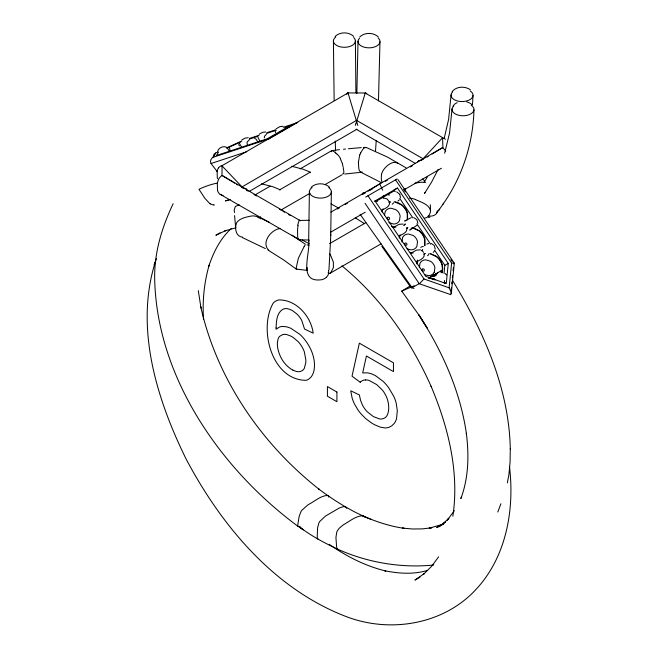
<?xml version="1.0" encoding="UTF-8"?>
<svg xmlns="http://www.w3.org/2000/svg" width="658" height="658" viewBox="0 0 658 658"><rect width="100%" height="100%" fill="white"/><g stroke="black" fill="none" stroke-linecap="round" stroke-linejoin="round"><path stroke-width="0.99" d="M309.392 191.593L308.66 241.116L308.709 239.619C310.798 252.869 297.062 283.45 321.894 279.675A11.49 8.998 11.3 0 0 326.286 277.372M331.361 191.955L330.719 235.638M358.026 41.191L356.842 93.444M379.97 41.808L378.473 100.863M383.326 196.142L383.326 195.73M394.545 189.685L394.52 190.664L375.586 201.595M510.279 449.143L510.287 448.542C508.947 388.031 483.441 331.097 452.408 280.226M510.287 448.542L510.082 461.974L508.963 474.221L507.367 482.865M260.51 218.818L260.404 216.77M365.058 203.306L419.228 283.738L450.853 294.661L451.108 291.988L449.126 287.826L423.991 278.976L367.954 195.788L365.692 197.087M328.942 270.027L330.571 240.219M330.53 241.716L330.768 234.182M362.278 194.118L362.657 193.181L364.104 192.835M279.913 190.203L279.946 189.668L310.255 172.174L310.28 172.676M383.293 197.26L383.227 198.14M451.075 94.916L448.616 119.361L444.191 138.435M472.485 104.606L473.028 95.542M473.966 109.878C473.118 143.493 462.368 176.681 442.999 204.194M437.43 210.692L436.427 213.546A11.49 7.444 22.2 0 1 433.071 215.725A11.235 7.23 21.9 0 1 428.194 216.038M452.038 108.981L449.562 133.006L444.627 153.24M376.212 140.812L375.488 151.25M306.875 270.594L307.138 267.567M331.089 151.653C331.64 149.358 334.272 151.833 335.325 152.64M382.15 212.016L382.537 209.466M399.225 237.999L399.612 235.457M399.538 237.826L399.916 235.276M416.613 263.809L417.386 260.075M416.917 263.636L417.304 261.086M217.601 151.784C217.823 147.992 223.432 145.451 226.599 147.293M229.626 147.853L229.913 150.443M451.298 293.443L454.316 263.241L398 179.609M444.018 273.407L444.824 265.347L434.551 250.106M395.187 191.659L394.043 189.965L397.498 188.032L448.271 263.414L446.256 283.565L425.833 276.368L375.052 200.986M449.126 287.826L451.61 263.027L395.573 179.84M451.059 290.803L451.355 287.801M451.758 283.804L451.956 281.805M452.359 277.799L452.556 275.801M453.058 270.8L453.354 267.806M444.273 283.244L444.569 280.497M452.86 516.259C459.498 471.959 448.197 426.927 431.056 386.221L431.253 386.665C410.806 340.581 381.081 297.934 341.897 265.865M217.132 171.541L217.313 178.137A11.679 8.842 35.2 0 0 217.469 178.713M381.591 174.271L381.5 174.855A17.782 10.265 -60 0 0 381.36 176.311L381.311 177.825A24.288 14.024 -60 0 0 381.377 179.7L382.117 182.661M306.924 270.002L307.031 269.41M381.624 174.082C382.652 168.374 392.719 159.08 397.967 163.571M381.961 210.897L382.224 209.639M407.277 219.912L407.228 213.439A13.259 10.75 48.3 0 0 401.536 204.992L395.277 202.105M407.59 219.739L407.532 213.266A13.259 10.75 48.3 0 0 401.849 204.819L398.23 202.73L394.257 201.735M424.665 245.73L424.607 239.249A13.259 10.75 48.3 0 0 418.924 230.802L412.665 227.915M424.969 245.549L424.92 239.076A13.259 10.75 48.3 0 0 419.228 230.629L412.977 227.742M156.439 258.545C133.78 325.414 156.176 398 186.025 458.873C221.392 525.684 273.958 588.885 346.24 616.595C390.219 633.481 443.911 624.557 476.277 589.124C506.438 556.553 514.638 509.506 509.489 466.637M404.415 190.475L404.711 189.586M441.658 272.733L442.431 268.99L441.995 265.059A13.259 10.75 48.3 0 0 436.303 256.612L430.052 253.725M441.962 272.552L442.744 268.818L442.308 264.886A13.259 10.75 48.3 0 0 436.616 256.439L430.357 253.552M461.423 496.922L460.855 498.583C468.669 477.807 469.096 455.073 466.341 433.268L466.497 434.296C460.468 391.411 442.25 351.101 418.916 314.943L427.058 327.931L418.965 315.083L401.725 291.116L410.485 285.778M359.72 154.943L358.38 162.411M299.513 220.446L309.211 220.274M355.945 123.63L365.256 92.992M355.838 123.926L355.361 125.184A10.865 6.514 -85.2 0 0 355.287 125.415M497.802 512.023L500.903 503.781M154.062 264.878L155.214 261.851M173.169 203.676C162.238 226.64 154.523 251.364 154.663 276.993L154.655 277.676C156.185 376.639 220.43 469.014 297.901 526.244M434.222 272.305L434.913 267.724A8.143 6.596 48.3 0 0 430.579 261.275L425.825 259.836A9.36 7.592 48.3 0 0 420.01 263.2L419.319 267.773M438.187 169.361L431.566 182.134L424.468 193.501L425.142 192.523M404.999 188.945L405.238 188.509M360.691 152.804C362.089 150.855 363.389 147.088 366.177 147.524M217.263 171.631L211.012 163.521C208.57 158.849 214.878 156.933 215.643 153.018L217.214 152.286M218.514 152.072L216.498 155.51L267.271 138.764L289.717 125.801L284.922 127.381M424.196 182.241L427.535 176.574M454.374 510.657L447.3 520.149L448.871 518.208L442.645 524.187L445.614 521.794L438.705 526.836L443.467 523.858L436.706 527.453L442.53 524.36L429.197 528.201L431.796 527.749L422.444 528.884L412.632 528.999L402.416 528.103L404.316 528.366C389.775 526.285 375.767 521.597 362.344 515.732C355.394 516.226 349.669 521.292 343.764 524.566A49.663 32.291 -67.3 0 0 342.621 525.372L339.289 528.21L337.406 530.735A6.777 4.409 -67.3 0 0 336.756 532.174L335.934 537.479L336.534 545.852A68.35 44.448 -67.3 0 0 336.863 548.18A2.155 1.398 -67.3 0 0 337.825 549.249C367.625 562.615 401.265 568.29 433.737 565.016M304.086 246.668L298.345 258.249L295.985 268.916M393.854 202.722L392.209 204.251M400.253 234.881L399.702 235.613M417.641 260.691L417.09 261.423M436.427 213.546L439.569 209.145M438.894 210.108L443.681 203.223M423.991 278.976L419.812 283.359L412.097 287.711A4.836 1.094 -48.4 0 1 411.439 287.949M438.606 556.865L431.492 566.456L423.25 574.533L424.204 573.628L414.927 580.085L420.034 577.14M452.046 91.799C456.15 86.239 464.984 85.918 470.371 89.776M453 106.012L454.793 104.013L457.178 102.632M416.933 225.357L410.082 229.782M433.186 252.384L434.321 251.167M454.185 263.504L453.757 263.8M231.295 228.507C220.274 238.525 213.455 252.244 208.8 266.194L209.178 265.116C204.079 282.677 202.335 301.109 203.511 319.327M335.103 36.445C339.972 31.691 348.806 31.691 353.675 36.445M359.72 36.996C364.581 32.234 373.423 32.226 378.284 36.988M311.135 187.3C316.021 182.636 324.739 182.628 329.617 187.291M296.873 268.793L296.306 269.138L307.179 270.372M276.097 128.836L279.905 126.624L282.948 126.254M397.917 201.052L399.316 199.9M222.001 175.702L222.05 165.676L348.082 92.918L365.174 93L442.768 137.744M421.49 160.215L422.091 159.754L420.487 160.264M422.354 159.549L442.563 137.686L442.916 147.705M442.275 270.093L437.751 272.733A11.967 9.73 51.5 0 1 430.735 276.788L428.432 278.12M241.774 139.948L245.253 138.057L248.272 137.728M259.162 134.216L262.641 132.324L265.659 131.987M266.441 134.191L264.434 136.338L264.327 137.892M429.106 277.824L429.197 277.766A19.888 8.283 14.4 0 0 431.253 278.408L433.293 279.214M362.188 172.067C357.812 173.301 358.923 165.01 358.388 162.904M249.349 139.751L247.013 142.12L247.293 144.711M377.963 185.03L379.724 183.927L382.726 190.228M377.47 185.342L371.548 189.035M368.069 191.198L368.768 190.771M369.459 190.335L370.849 189.471M430.825 276.73L431.163 276.516A18.218 0.823 -28.2 0 1 431.804 276.13A13.703 0.625 -28.2 0 1 433.795 274.954A13.703 0.625 -28.2 0 1 436.164 273.613A12.115 9.862 51.5 0 1 431.804 276.13M434.074 152.845L432.1 154.046M435.053 152.237L442.719 147.548L330.867 212.131M427.165 157.048L428.152 156.448M397.095 178.96L367.954 195.788M270.06 138.27L296.816 122.824A5.132 4.187 59.3 0 1 297.852 122.429M249.456 191.272L356.949 129.215M255.954 194.381L270.084 186.23M300.106 168.892L331.681 150.666L339.536 149.654M220.093 232.8L215.84 235.251L226.072 230.448L224.822 230.876L235.934 227.783M281.747 209.598L310 193.287M325.019 184.618L341.798 174.929M337.348 209.03L339.503 207.796M345.228 204.49L347.375 203.248M362.41 194.571L365.272 192.917M369.566 190.433L372.428 188.78M385.308 181.345L387.455 180.111M410.345 166.893L412.492 165.651M374.41 201.299L397.498 188.032M404.242 189.71L441.46 168.226M330.579 232.241L365.215 212.238M329.6 243.641L365.766 222.758M330.587 272.98L381.056 243.847M381.714 210.313C384.79 208.479 390.605 206.719 389.347 201.965M404.621 221.022L411.242 217.617M394.134 227.076L399.028 224.329L403.132 224.041M399.422 235.951C402.309 234.158 407.59 232.652 406.841 228.219M410.699 253.346L416.415 250.139L420.52 249.851M416.802 261.761C419.697 259.968 424.969 258.462 424.229 254.029M444.824 265.347L448.271 263.414M433.186 276.204L436.139 275.62M437.751 272.733L436.196 273.596A12.189 10.043 56.9 0 1 434.198 275.2L433.795 274.954M213.118 157.278L269.196 138.764A5.132 4.187 59.3 0 0 268.604 139.2M300.616 239.668L300.262 239.816A17.832 5.552 -75.3 0 1 300.04 239.89L308.643 239.989M414.186 285.736L401.725 291.116M226.64 147.894L241.815 140.977M226.87 148.182L240.853 141.922M428.671 278.005L429.197 277.766M426.902 244.085L428.629 243.427M418.924 160.741L418.957 160.733A10.923 8.998 67.4 0 1 419.154 160.667L420.421 160.281M215.643 153.018L213.899 154.391L213.521 156.637M249.481 138.443L259.137 135.252M266.868 132.702L275.562 129.832M283.285 127.282L296.816 122.824M249.481 139.077L258.101 136.239M266.72 133.393L276.302 130.226M211.012 163.521L246.775 151.718M225.538 200.978L228.737 199.974M221.853 165.734L242.95 187.859M422.823 159.573L423.217 158.874L357.055 120.677L356.052 120.677L241.552 187.185M427.601 570.354C413.685 574.64 398.74 573.587 384.65 570.733L385.851 571.012C366.383 566.324 348.255 557.268 331.739 546.066M225.497 200.78L230.3 199.464M217.625 182.998L216.457 183.245A223.276 128.91 60 0 0 198.963 189.307L204.926 198.362L209.417 203.207A8.694 7.074 51.3 0 0 210.206 203.75M414.885 183.13L421.334 182.217L425.718 182.324M364.203 192.819L365.519 192.58M239.224 204.786L235.276 206.505L234.207 210.141A10.717 8.669 47.2 0 0 234.24 210.552L234.577 212.55M451.61 263.027L454.143 263.068M344.759 174.025L359.49 172.462M343.484 149.243L345.466 149.045M348.436 148.749L361.308 147.614M428.358 217.346L429.929 217.206M394.57 227.166L395.877 227.174M280.02 228.532C270.751 229.757 261.07 242.703 268.727 250.295M363.29 147.474L365.272 147.334M299.67 239.94L220.233 194.349M431.936 279.165L433.203 279.091A15.356 12.453 48.3 0 0 434.403 278.902M388.598 194.974L389.478 195.015M412.377 252.935L413.257 252.985M328.794 497.111L328.186 495.861A6.777 3.348 -53.7 0 0 327.536 495.425C320.553 495.762 314.812 501.264 308.775 504.365A49.663 24.519 -53.7 0 0 307.599 505.155L301.89 510.23A6.777 3.348 -53.7 0 0 301.019 511.546L299.193 516.267L297.967 523.587A68.35 33.747 -53.7 0 0 297.778 525.619A2.155 1.061 -53.7 0 0 298.395 526.49L300.056 526.499M242.473 237.127C235.745 236.625 234.306 227.865 236.773 222.494C240.096 218.111 246.01 217.148 251.101 216.071A14.887 12.469 -35.9 0 1 254.111 215.947L257.114 216.556L259.236 218.135M213.891 204.885L213.611 204.877A7.37 5.996 51.3 0 1 210.198 203.766M383.589 198.017L387.101 198.913L389.24 201.735M348 92.901L357.804 125.423M307.023 244.875L309.013 245.146M291.839 166.309L303.099 169.196L310.255 172.174M261.53 183.812L272.782 186.699L279.946 189.668M362.344 515.732L363.051 515.93A6.777 4.409 -67.3 0 1 363.923 516.489L364.4 517.032M223.095 195.516L220.858 194.71M394.529 227.281L391.888 226.475M394.224 227.454L391.576 226.648M410.584 252.754L411.916 253.091M410.271 252.927L411.604 253.264M241.815 187.448L245.599 188.558M466.744 101.85L470.149 103.199L472.321 104.926M415.404 199.538C420.881 202.187 429.732 204.399 430.571 211.276A10.717 6.925 34.5 0 1 430.538 211.637L429.452 214.722L427.626 216.951A8.505 5.511 31.5 0 1 424.747 218.012M366.736 147.705L387.332 157.015L406.052 167.823M242.358 237.563L265.339 248.568M371.589 519.557C352.54 512.171 335.119 501.19 318.768 489.059L319.591 489.659C261.53 444.125 217.066 379.312 200.772 306.924L201.019 308.051L198.288 290.655M433.869 279.461L435.028 279.938M413.989 288.5L412.097 287.711L360.099 214.253M257.714 216.827L269.048 222.108M342.415 174.074C345.022 174.395 343.295 169.303 343.229 167.593M407.014 248.839L411.02 249.851A9.36 7.592 48.3 0 0 416.835 246.487L417.526 241.914A8.143 6.596 48.3 0 0 413.191 235.465L408.445 234.026A9.36 7.592 48.3 0 0 402.63 237.39L401.931 241.963M424.402 274.649L428.407 275.661A9.36 7.592 48.3 0 0 434.222 272.297M413.824 217.609L416.859 219.714L417.896 223.301M431.212 243.419L434.247 245.524L435.275 249.119M337.825 549.249C324.188 542.776 310.617 535.711 298.765 526.301L303.313 529.855L298.395 526.49M360.419 172.009L381.533 182.76M292.843 370.092L296.232 371.433A18.169 10.487 60 0 0 300.361 371.466L301.899 370.816A17.7 10.224 60 0 0 304.309 368.357L305.781 362.657A30.367 17.536 60 0 0 305.83 359.868L304.325 351.816A16.73 9.656 60 0 0 302.425 347.597L301.454 345.968A18.021 10.405 60 0 0 298.09 341.601L293.312 337.554A28.031 16.187 60 0 0 291.033 336.18L286.855 334.585A20.159 11.638 60 0 0 282.636 334.618L279.724 336.263A16.639 9.607 60 0 0 278.161 338.73L277.429 342.193A23.211 13.407 60 0 0 277.372 344.438A22.586 13.037 60 0 0 279.313 353.741L279.823 355.049A19 10.972 60 0 0 284.643 363.208A21.755 12.56 60 0 0 292.843 370.067M254.58 138.336L256.044 139.126L258.355 142.58M302.088 239.973L309.079 243.624M330.933 203.865L338.048 207.755M396.733 191.889L399.768 194.34M356.101 129.182L415.453 163.447M246.511 190.228L248.173 191.182M253.955 194.529L256.439 195.961M279.592 209.326L281.246 210.28M282.899 211.234L284.552 212.197M288.689 214.582L290.343 215.536M388.894 222.601L393.632 224.041A9.36 7.592 48.3 0 0 399.447 220.677L400.146 216.104A8.143 6.596 48.3 0 0 395.803 209.655L391.058 208.216A9.36 7.592 48.3 0 0 385.243 211.58L384.461 215.347M268.077 250.122L283.54 259.877L295.738 268.744M355.287 217.806L364.54 223.704M230.785 180.802L232.743 181.995M233.722 182.587L234.7 183.187M236.658 184.38L237.637 184.98M227.857 179.009L222.207 175.546L300.393 220.759M228.836 179.601L229.806 180.202M434.115 275.25L434.815 275.677M292.004 235.136L305.312 244.225M360.222 382.257L352.022 376.203L359.358 343.155L393.451 362.838L393.451 371.614L366.416 356.003L362.681 372.897L367.452 372.864A32.892 18.992 60 0 1 375.776 375.874L383.178 381.418A29.511 17.042 60 0 1 388.656 387.685L393.829 396.461A25.662 14.821 60 0 1 396.141 402.893L397.309 410.65L396.552 418.537A29.544 17.059 60 0 1 394.208 423.472L391.773 425.833L389.059 427.281A30.145 17.404 60 0 1 384.914 427.922L380.143 427.1L374.756 424.821A50.847 29.355 60 0 1 370.964 422.584L365.593 418.513L360.905 413.759A28.631 16.532 60 0 1 357.656 409.465L354.374 403.765A24.469 14.131 60 0 1 352.104 397.942L350.73 390.811L359.358 394.915L360.51 400.187L362.402 404.941A16.088 9.286 60 0 0 364.08 407.828A17.947 10.364 60 0 0 367.115 411.653L373.333 416.58L379.485 418.924A19.929 11.507 60 0 0 383.293 418.611A20.883 12.058 60 0 0 384.93 417.797L385.415 417.435A19.164 11.071 60 0 0 387.348 414.951C389.462 410.057 388.894 404.382 387.414 399.39A17.223 9.944 60 0 0 385.111 394.15A17.955 10.372 60 0 0 382.38 390.071L376.738 384.609L369.138 380.464A20.39 11.77 60 0 0 365.511 379.921M422.296 179.017L424.41 180.588M329.255 544.306L330.867 545.515M243.147 188.015L243.814 188.525M238.492 144.727L239.537 145.862M335.341 152.656L335.777 153.026M335.794 153.043L337.274 154.433M328.112 272.749L328.416 272.996A8.505 3.529 83.6 0 0 330.62 272.988L333.326 267.765A10.717 4.647 81.4 0 0 333.409 267.419L333.367 262.172L330.859 255.822M445.129 273.457L446.428 274.945M422.444 251.027L423.571 252.343M381.829 246.372L411.102 287.785M403.576 189.298L405.287 191.84M450.903 259.573L452.046 261.259M399.751 198.436L412.87 217.913M416.868 223.843L430.562 244.176M260.255 141.774L257.928 137.283M238.936 142.556L241.897 147.631M227.652 148.428L229.552 151.694M329.806 253.93L330.25 254.704M340.252 158.455L342.308 163.423M441.403 270.742L442.447 272.807M330.308 254.802L330.587 255.312M346.758 508.346L346.05 507.269A6.761 3.907 -60 0 0 345.294 506.759L343.262 506.66L339.832 507.828A49.761 28.73 -60 0 0 338.673 508.371L325.496 516.061L319.648 521.564A6.761 3.907 -60 0 0 318.891 522.945L317.567 527.996L317.255 535.892A68.07 39.299 -60 0 0 317.321 538.088A2.147 1.242 -60 0 0 318.11 539.075M399.793 194.381L400.467 197.778M275.25 131.411L275.669 132.628M342.423 163.858L343.081 166.803M217.502 190.261L217.321 183.755A13.9 10.512 -35.9 0 1 218.629 179.428M445.096 282.479L445.227 283.269M328.597 270.479L328.704 272.889A11.235 8.793 10.7 0 1 326.269 277.355M235.506 226.039L234.585 215.61M430.316 204.753L430.562 210.576M335.58 150.962L335.251 141.067M334.149 100.625L333.409 40.771M355.92 92.622L355.378 41.133M353.7 37.572A10.989 6.341 0 0 1 351.273 45.904A10.989 6.341 0 0 1 336.666 45.46A10.989 6.341 0 0 1 335.745 37.037M378.136 37.983A10.989 6.341 0 0 1 376.368 46.208A10.989 6.341 0 0 1 362.015 46.397A10.989 6.341 0 0 1 359.572 38.238M470.199 90.968A10.989 6.341 0 0 1 470.314 99.407A10.989 6.341 0 0 1 455.805 100.444A10.989 6.341 0 0 1 452.35 92.243M471.301 105.272A10.989 6.341 0 0 1 470.98 113.793A10.989 6.341 0 0 1 456.265 114.443A10.989 6.341 0 0 1 453.699 106.053M328.72 187.645A10.989 6.341 0 0 1 327.931 196.38A10.989 6.341 0 0 1 312.772 196.355A10.989 6.341 0 0 1 312.073 187.612M360.189 382.208A21.163 12.222 60 0 1 365.527 379.962M409.506 198.206A15.159 10.503 37.5 0 1 415.404 199.481M304.128 246.413A14.887 2.846 -73.1 0 1 305.098 245.113M359.762 155.082A14.887 4.951 -84.8 0 1 360.707 152.952M337.25 154.285A15.159 4.836 71.1 0 1 340.285 158.134M441 270.956A18.161 8.365 -72.9 0 0 441.041 271.606L441.156 272.642A13.382 10.849 48.3 0 0 441.608 271.285M431.558 278.499A13.44 10.898 48.3 0 1 429.97 278.326M411.069 287.653A4.836 1.094 -48.4 0 1 411.414 286.526M434.099 279.074A15.356 12.453 48.3 0 1 432.89 279.263M423.81 254.037A15.356 12.453 48.3 0 1 424.945 253.725M424.114 253.865A15.356 12.453 48.3 0 1 425.249 253.552M406.422 228.227A15.356 12.453 48.3 0 1 407.557 227.915M422.411 249.974A15.356 12.453 48.3 0 1 421.614 250.78M406.734 228.046A15.356 12.453 48.3 0 1 407.87 227.742M422.724 249.793A15.356 12.453 48.3 0 1 421.926 250.608M389.034 202.417A15.356 12.453 48.3 0 1 390.169 202.105M405.024 224.164A15.356 12.453 48.3 0 1 404.234 224.97M389.347 202.236A15.356 12.453 48.3 0 1 390.482 201.932M405.336 223.983A15.356 12.453 48.3 0 1 403.683 225.488M420.75 247.449A5.363 4.351 48.3 0 1 423.39 246.503M429 253.643A5.363 4.351 48.3 0 1 427.56 255.715M410.173 229.897A5.363 4.351 48.3 0 1 409.778 230.136M405.015 220.792A5.363 4.351 48.3 0 1 406.002 220.693M411.612 227.833A5.363 4.351 48.3 0 1 411.094 228.976M377.133 201.249A5.363 4.351 48.3 0 1 377.626 201.225M383.104 208.775A5.363 4.351 48.3 0 1 382.158 210.157M214.22 205.016A22.413 18.227 51.3 0 1 213.94 205.049M298.716 239.783A11.696 3.685 -76.5 0 1 297.655 236.461L297.548 230.07A13.9 4.376 -76.4 0 1 298.123 225.217M297.745 225.25A10.232 3.635 -76.1 0 1 299.324 220.043M220.101 194.414A11.696 8.809 -36.2 0 1 217.551 190.244M218.481 179.379A10.232 7.945 -34.1 0 1 221.861 175.53M217.181 171.557A13.859 10.479 35.2 0 1 218.546 167.831M218.571 167.848A10.257 7.756 39.1 0 1 221.779 165.619M245.845 188.599A2.468 1.859 -35.5 0 1 246.865 189.825M346.832 94.374A10.257 3.019 79.1 0 1 347.992 92.852M365.223 93.165A10.232 3.372 -74 0 1 366.753 93.675M442.686 137.884A10.232 7.682 -32.3 0 1 445.441 139.307M442.76 147.902A10.257 7.493 37.1 0 1 445.737 151.101M417.888 161.942A2.468 1.859 35.8 0 1 418.891 160.7M276.089 327.906L276.064 329.23L279.584 327.018A26.838 15.496 60 0 1 282.685 326.442L286.115 326.763A32.587 18.819 60 0 1 290.918 328.35L299.604 334.141A28.919 16.697 60 0 1 305.073 340.063C311.555 348.469 315.832 359.317 314.072 370.035A30.35 17.519 60 0 1 312.846 374.04A31.683 18.292 60 0 1 310.823 377.281L309.112 378.876A27.258 15.734 60 0 1 306.028 380.332C271.384 380.053 258.372 328.375 273.276 303.025A30.737 17.75 60 0 1 278.671 299.941C296.281 299.456 311.102 316.408 313.183 333.162L304.547 329.058L301.751 320.479A10.75 6.202 60 0 0 300.78 318.817L300.311 318.118A16.861 9.73 60 0 0 296.7 313.85L293.098 311.053A23.392 13.505 60 0 0 291.412 310.107A20.382 11.77 60 0 0 284.856 308.627A22.841 13.193 60 0 0 282.142 309.786C276.483 313.825 276.393 321.639 276.089 327.906M336.912 392.045L327.421 386.567L327.421 396.215L336.912 401.701L336.912 392.045M422.107 269.977A1.267 1.028 48.3 0 0 423.999 270.931A1.267 1.028 48.3 0 0 423.538 268.916A1.267 1.028 48.3 0 0 422.107 269.977M404.728 244.167A1.267 1.028 48.3 0 0 406.611 245.121A1.267 1.028 48.3 0 0 406.151 243.106A1.267 1.028 48.3 0 0 404.728 244.167M387.34 218.357A1.267 1.028 48.3 0 0 389.232 219.311A1.267 1.028 48.3 0 0 388.763 217.288A1.267 1.028 48.3 0 0 387.34 218.357"/></g></svg>
